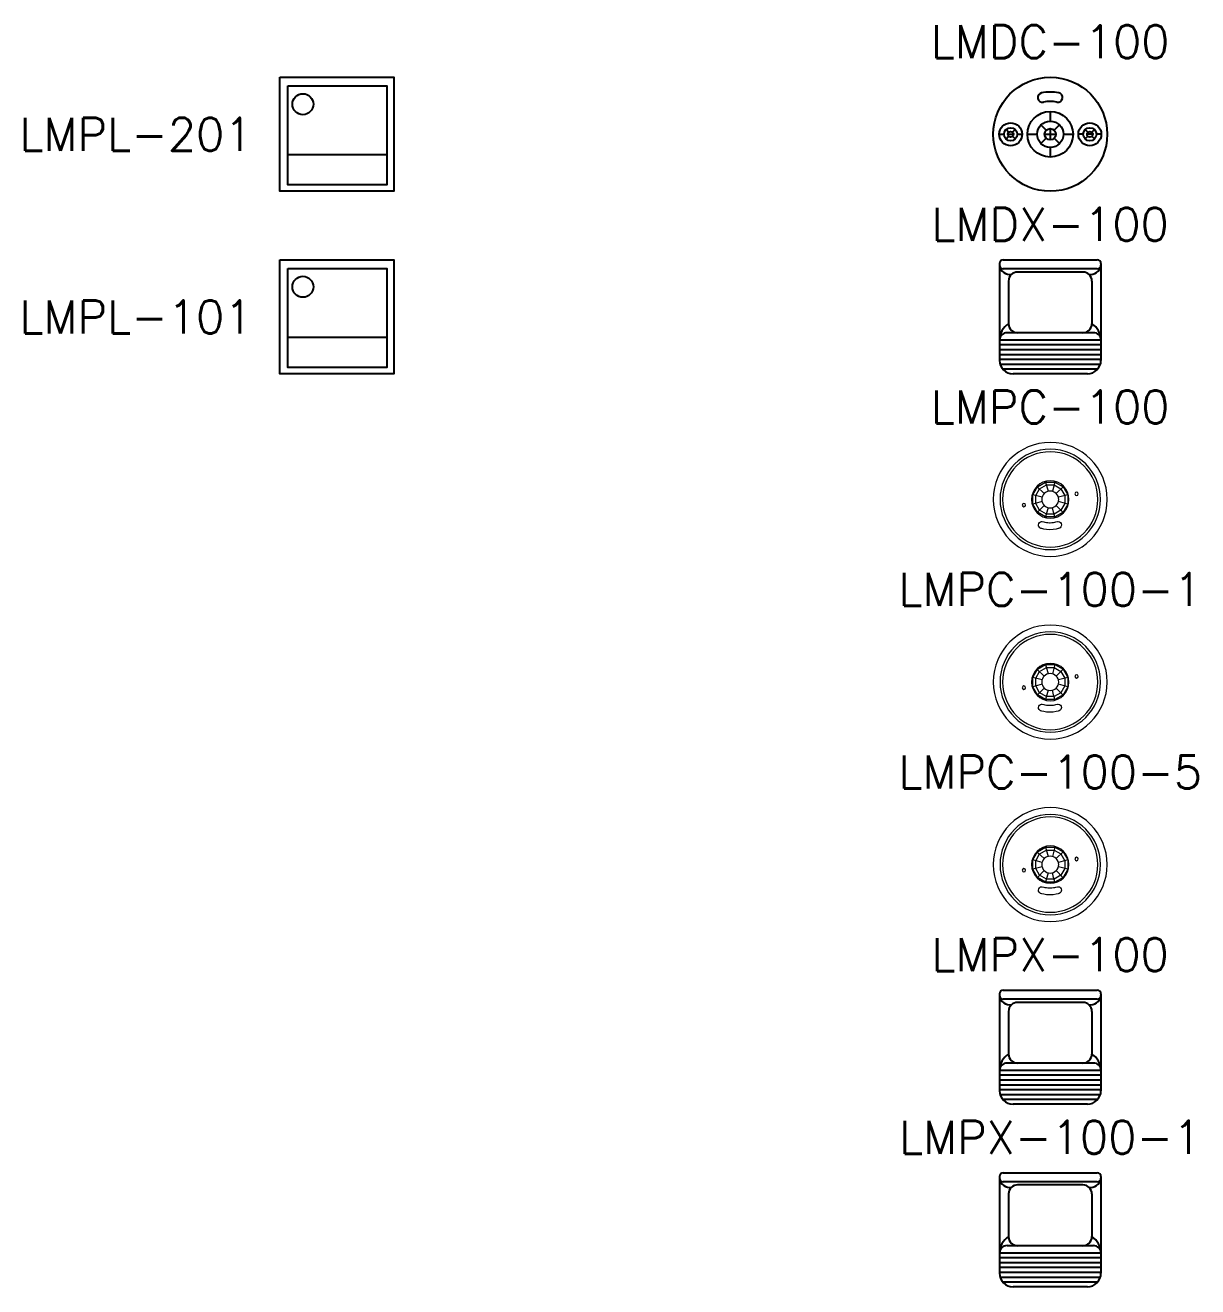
# Model space of a CAD drawing. Header units: inches. Extents: x -312 to -2, y -182 to 37.
# Drawn here: x -237.89 to -229.35, y 19.2 to 28.39 of the extents above; entities that cross this region are included whole.
import ezdxf

# ---------------------------------------------------------------- set-up
doc = ezdxf.new("R2010")
doc.units = ezdxf.units.IN
doc.header["$MEASUREMENT"] = 0
doc.set_wipeout_variables(frame=1)
doc.styles.add('ROMANS', font='ROMANS.shx')

# ---------------------------------------------------------------- blocks, each defined once
blk = doc.blocks.new('LMPL-201')
at = {"insert": (-0.615, 0), "char_height": 0.24, "width": 5.724, "attachment_point": 6, "style": 'ROMANS'}
blk.add_mtext('LMPL-201', dxfattribs=at)
blk.add_wipeout([(-0.415, 0.415), (0.415, 0.415), (0.415, -0.415), (-0.415, -0.415)])
blk.add_line((0.3625, -0.1503), (-0.3586, -0.1503))
for points in [[(-0.415, 0.415), (0.415, 0.415), (0.415, -0.415), (-0.415, -0.415)], [(-0.3586, 0.3518), (0.3625, 0.3518), (0.3625, -0.3692), (-0.3586, -0.3692)]]:
    blk.add_lwpolyline(points, close=True)
blk.add_circle((-0.248, 0.219), 0.0765)
blk = doc.blocks.new('LMPL-101')
at = {"insert": (-0.615, 0), "char_height": 0.24, "width": 5.724, "attachment_point": 6, "style": 'ROMANS'}
blk.add_mtext('LMPL-101', dxfattribs=at)
blk.add_wipeout([(-0.415, 0.415), (0.415, 0.415), (0.415, -0.415), (-0.415, -0.415)])
blk.add_line((0.3625, -0.1503), (-0.3586, -0.1503))
for points in [[(-0.415, 0.415), (0.415, 0.415), (0.415, -0.415), (-0.415, -0.415)], [(-0.3586, 0.3518), (0.3625, 0.3518), (0.3625, -0.3692), (-0.3586, -0.3692)]]:
    blk.add_lwpolyline(points, close=True)
blk.add_circle((-0.248, 0.219), 0.0765)
blk = doc.blocks.new('LMDC-100')
at = {"insert": (0, 0.6743), "char_height": 0.24, "width": 5.724, "attachment_point": 5, "style": 'ROMANS'}
blk.add_mtext('LMDC-100', dxfattribs=at)
blk.add_wipeout([(-0.415, 0.415), (0.415, 0.415), (0.415, -0.415), (-0.415, -0.415)])
for p, q in [((0, 0.1663), (0, 0.0957)), ((-0.3716, 0), (-0.3363, 0)), ((-0.303, 0.0145), (-0.3223, 0.0338)), ((-0.3091, 0), (-0.2679, 0)), ((-0.2739, 0.0145), (-0.2546, 0.0338)), ((-0.2406, 0), (-0.2054, 0)), ((-0.1663, 0), (-0.0957, 0)), ((-0.0291, 0.0291), (-0.0677, 0.0677)), ((-0.0411, 0), (0.0411, 0)), ((0, 0.0411), (0, -0.0411)), ((0.0291, 0.0291), (0.0677, 0.0677)), ((0.0957, 0), (0.1663, 0)), ((0.2406, 0), (0.2054, 0)), ((0.2739, 0.0145), (0.2546, 0.0338)), ((0.3091, 0), (0.2679, 0)), ((0.303, 0.0145), (0.3223, 0.0338)), ((0.3716, 0), (0.3363, 0)), ((-0.3223, -0.0338), (-0.303, -0.0145)), ((-0.2546, -0.0338), (-0.2739, -0.0145)), ((-0.0677, -0.0677), (-0.0291, -0.0291)), ((0.0677, -0.0677), (0.0291, -0.0291)), ((0.2546, -0.0338), (0.2739, -0.0145)), ((0.3223, -0.0338), (0.303, -0.0145)), ((0, -0.0957), (0, -0.1663))]:
    blk.add_line(p, q)
for centre, radius in [((0, 0), 0.415), ((0, 0), 0.1663), ((0, 0), 0.0957), ((-0.2885, 0), 0.0831), ((-0.2885, 0), 0.0479), ((-0.2885, 0), 0.0206), ((0, 0), 0.0411), ((0.2885, 0), 0.0831), ((0.2885, 0), 0.0479), ((0.2885, 0), 0.0206)]:
    blk.add_circle(centre, radius)
for centre, radius, start, end in [((-0.0571, 0.2678), 0.034, 102.03476, 282.03476), ((0, 0), 0.3078, 78.41688, 102.03476), ((0.055, 0.2682), 0.034, 258.41688, 78.41688), ((0, 0), 0.2398, 78.41688, 102.03476)]:
    blk.add_arc(centre, radius, start, end)
blk = doc.blocks.new('LMDX-100')
at = {"insert": (0, 0.6743), "char_height": 0.24, "width": 5.724, "attachment_point": 5, "style": 'ROMANS'}
blk.add_mtext('LMDX-100', dxfattribs=at)
blk.add_wipeout([(-0.415, 0.415), (0.415, 0.415), (0.415, -0.415), (-0.415, -0.415)])
for p, q in [((-0.3696, 0.388), (-0.3696, 0.3764)), ((-0.3694, 0.3731), (-0.3694, -0.3167)), ((-0.3426, 0.415), (0.3426, 0.415)), ((0.3694, 0.3731), (0.3694, -0.3167)), ((0.3696, 0.388), (0.3696, 0.3764)), ((0.3426, 0.3493), (-0.3426, 0.3493)), ((0.2376, 0.3267), (-0.2376, 0.3267)), ((-0.3032, 0.261), (-0.3032, -0.0499)), ((0.3032, 0.261), (0.3032, -0.0499)), ((0.3694, -0.1691), (-0.3694, -0.1691)), ((0.3147, -0.1156), (-0.3147, -0.1156)), ((0.3694, -0.2046), (-0.3694, -0.2046)), ((0.3694, -0.2401), (-0.3694, -0.2401)), ((0.3694, -0.2756), (-0.3694, -0.2756)), ((0.3694, -0.3111), (-0.3694, -0.3111)), ((0.3648, -0.3466), (-0.3648, -0.3466)), ((0.3445, -0.3821), (-0.3445, -0.3821)), ((0.2711, -0.415), (-0.2711, -0.415))]:
    blk.add_line(p, q)
for centre, radius, start, end in [((-0.3426, 0.388), 0.027, 90, 180), ((-0.3426, 0.3764), 0.027, 180, 270), ((-0.2943, 0.3855), 0.0762, 189.33833, 280.31178), ((0.2943, 0.3855), 0.0762, 259.68822, 350.66167), ((0.3426, 0.388), 0.027, 0, 90), ((0.3426, 0.3764), 0.027, 270, 0), ((-0.2376, 0.261), 0.0657, 90, 180), ((0.2376, 0.261), 0.0657, 0, 90), ((-0.2278, -0.1697), 0.1416, 122.17907, 180.24228), ((-0.2376, -0.0499), 0.0657, 180, 270), ((0.2376, -0.0499), 0.0657, 270, 0), ((0.2278, -0.1697), 0.1416, 359.75772, 57.82093), ((-0.3147, -0.1703), 0.0548, 90, 180), ((0.3147, -0.1703), 0.0548, 0, 90), ((-0.2711, -0.3167), 0.0983, 180, 270), ((0.2711, -0.3167), 0.0983, 270, 0)]:
    blk.add_arc(centre, radius, start, end)
blk = doc.blocks.new('LMPC-100')
at = {"insert": (0, 0.6743), "char_height": 0.24, "width": 5.724, "attachment_point": 5, "style": 'ROMANS'}
blk.add_mtext('LMPC-100', dxfattribs=at)
blk.add_wipeout([(-0.415, 0.415), (0.415, 0.415), (0.415, -0.415), (-0.415, -0.415)])
at = {"lineweight": 18}
for points in [[(-0.0341, -0.1271), (-0.0931, -0.0931), (-0.1271, -0.0341), (-0.1271, 0.034), (-0.0931, 0.093), (-0.0341, 0.1271), (0.034, 0.1271), (0.093, 0.093), (0.1271, 0.034), (0.1271, -0.0341), (0.093, -0.0931), (0.034, -0.1271), (-0.0341, -0.1271)], [(-0.0284, -0.106), (-0.0776, -0.0776), (-0.1059, -0.0284), (-0.1059, 0.0284), (-0.0776, 0.0775), (-0.0284, 0.1059), (0.0284, 0.1059), (0.0775, 0.0775), (0.1059, 0.0284), (0.1059, -0.0284), (0.0775, -0.0776), (0.0284, -0.106), (-0.0284, -0.106)], [(-0.0341, 0.1271), (-0.0159, 0.0594)], [(0.034, 0.1271), (0.0159, 0.0594)], [(0.093, 0.093), (0.0434, 0.0434)], [(-0.0594, 0.0159), (-0.1271, 0.034)], [(-0.0942, 0.0911), (-0.0435, 0.0434)], [(0.1271, 0.034), (0.0594, 0.0159)], [(-0.0594, -0.0159), (-0.1271, -0.0341)], [(-0.0435, -0.0435), (-0.0931, -0.0931)], [(-0.0159, -0.0594), (-0.0341, -0.1271)], [(0.0919, -0.0937), (0.0434, -0.0436)], [(0.1271, -0.0341), (0.0594, -0.0159)]]:
    blk.add_lwpolyline(points, dxfattribs=at)
for points, knots in [([(0.415, 0), (0.415, -0.2292), (0.2292, -0.415), (0, -0.415), (-0.2292, -0.415), (-0.415, -0.2292), (-0.415, 0), (-0.415, 0.2292), (-0.2292, 0.415), (0, 0.415), (0.2292, 0.415), (0.415, 0.2292), (0.415, 0)], [0, 0, 0, 0, 1, 1, 1, 2, 2, 2, 3, 3, 3, 4, 4, 4, 4]), ([(0.3655, 0), (0.3655, -0.2019), (0.2019, -0.3655), (0, -0.3655), (-0.2019, -0.3655), (-0.3655, -0.2019), (-0.3655, 0), (-0.3655, 0.2018), (-0.2019, 0.3655), (0, 0.3655), (0.2019, 0.3655), (0.3655, 0.2018), (0.3655, 0)], [0, 0, 0, 0, 1, 1, 1, 2, 2, 2, 3, 3, 3, 4, 4, 4, 4]), ([(0.347, 0), (0.347, -0.1917), (0.1916, -0.347), (0, -0.347), (-0.1917, -0.347), (-0.347, -0.1917), (-0.347, 0), (-0.347, 0.1916), (-0.1917, 0.347), (0, 0.347), (0.1916, 0.347), (0.347, 0.1916), (0.347, 0)], [0, 0, 0, 0, 1, 1, 1, 2, 2, 2, 3, 3, 3, 4, 4, 4, 4]), ([(0.1361, 0), (0.1361, -0.0752), (0.0752, -0.1362), (0, -0.1362), (-0.0752, -0.1362), (-0.1361, -0.0752), (-0.1361, 0), (-0.1361, 0.0752), (-0.0752, 0.1361), (0, 0.1361), (0.0752, 0.1361), (0.1361, 0.0752), (0.1361, 0)], [0, 0, 0, 0, 1, 1, 1, 2, 2, 2, 3, 3, 3, 4, 4, 4, 4]), ([(0.0615, 0), (0.0615, -0.034), (0.0339, -0.0615), (0, -0.0615), (-0.034, -0.0615), (-0.0615, -0.034), (-0.0615, 0), (-0.0615, 0.034), (-0.034, 0.0615), (0, 0.0615), (0.0339, 0.0615), (0.0615, 0.034), (0.0615, 0)], [0, 0, 0, 0, 1, 1, 1, 2, 2, 2, 3, 3, 3, 4, 4, 4, 4]), ([(0.1796, 0.041), (0.1796, 0.0479), (0.1852, 0.0535), (0.1921, 0.0535), (0.1989, 0.0535), (0.2045, 0.0479), (0.2045, 0.041), (0.2045, 0.0342), (0.1989, 0.0286), (0.1921, 0.0286), (0.1852, 0.0286), (0.1796, 0.0342), (0.1796, 0.041)], [0, 0, 0, 0, 1, 1, 1, 2, 2, 2, 3, 3, 3, 4, 4, 4, 4]), ([(-0.1796, -0.0411), (-0.1796, -0.048), (-0.1852, -0.0535), (-0.1921, -0.0535), (-0.199, -0.0535), (-0.2045, -0.048), (-0.2045, -0.0411), (-0.2045, -0.0342), (-0.199, -0.0286), (-0.1921, -0.0286), (-0.1852, -0.0286), (-0.1796, -0.0342), (-0.1796, -0.0411)], [0, 0, 0, 0, 1, 1, 1, 2, 2, 2, 3, 3, 3, 4, 4, 4, 4]), ([(-0.1796, -0.0411), (-0.1796, -0.048), (-0.1852, -0.0535), (-0.1921, -0.0535), (-0.199, -0.0535), (-0.2045, -0.048), (-0.2045, -0.0411), (-0.2045, -0.0342), (-0.199, -0.0286), (-0.1921, -0.0286), (-0.1852, -0.0286), (-0.1796, -0.0342), (-0.1796, -0.0411)], [0, 0, 0, 0, 1, 1, 1, 2, 2, 2, 3, 3, 3, 4, 4, 4, 4]), ([(-0.0024, -0.2204), (0.0302, -0.2204), (0.0633, -0.2105), (0.0633, -0.2105), (0.0633, -0.2105), (0.0655, -0.2093), (0.0655, -0.2093), (0.0745, -0.2059), (0.0809, -0.1966), (0.0809, -0.1857), (0.0809, -0.1719), (0.0706, -0.1607), (0.0579, -0.1607), (0.0579, -0.1607), (0.0509, -0.1612), (0.0419, -0.164), (0.0329, -0.1668), (0.0149, -0.1692), (0, -0.1692), (0, -0.1692), (-0.0048, -0.1692), (-0.0048, -0.1692), (-0.0197, -0.1692), (-0.0377, -0.1668), (-0.0467, -0.164), (-0.0556, -0.1612), (-0.0627, -0.1607), (-0.0627, -0.1607), (-0.0754, -0.1607), (-0.0857, -0.1719), (-0.0857, -0.1857), (-0.0857, -0.1966), (-0.0792, -0.2059), (-0.0702, -0.2093), (-0.0702, -0.2093), (-0.0681, -0.2105), (-0.0681, -0.2105), (-0.0681, -0.2105), (-0.0349, -0.2204), (-0.0024, -0.2204)], [0, 0, 0, 0, 1, 1, 1, 2, 2, 2, 3, 3, 3, 4, 4, 4, 5, 5, 5, 6, 6, 6, 7, 7, 7, 8, 8, 8, 9, 9, 9, 10, 10, 10, 11, 11, 11, 12, 12, 12, 13, 13, 13, 13])]:
    blk.add_open_spline(points, degree=3, knots=knots, dxfattribs=at)
blk.add_open_spline([(0.034, -0.1271), (0.034, -0.1254), (0.0159, -0.0594), (0.0159, -0.0594)], degree=3, dxfattribs=at)
blk = doc.blocks.new('LMPC-100-1')
at = {"insert": (0, 0.6743), "char_height": 0.24, "width": 5.724, "attachment_point": 5, "style": 'ROMANS'}
blk.add_mtext('LMPC-100-1', dxfattribs=at)
blk.add_wipeout([(-0.415, 0.415), (0.415, 0.415), (0.415, -0.415), (-0.415, -0.415)])
at = {"lineweight": 18}
for points in [[(-0.0341, -0.1271), (-0.0931, -0.0931), (-0.1271, -0.0341), (-0.1271, 0.034), (-0.0931, 0.093), (-0.0341, 0.1271), (0.034, 0.1271), (0.093, 0.093), (0.1271, 0.034), (0.1271, -0.0341), (0.093, -0.0931), (0.034, -0.1271), (-0.0341, -0.1271)], [(-0.0284, -0.106), (-0.0776, -0.0776), (-0.1059, -0.0284), (-0.1059, 0.0284), (-0.0776, 0.0775), (-0.0284, 0.1059), (0.0284, 0.1059), (0.0775, 0.0775), (0.1059, 0.0284), (0.1059, -0.0284), (0.0775, -0.0776), (0.0284, -0.106), (-0.0284, -0.106)], [(-0.0341, 0.1271), (-0.0159, 0.0594)], [(0.034, 0.1271), (0.0159, 0.0594)], [(0.093, 0.093), (0.0434, 0.0434)], [(-0.0594, 0.0159), (-0.1271, 0.034)], [(-0.0942, 0.0911), (-0.0435, 0.0434)], [(0.1271, 0.034), (0.0594, 0.0159)], [(-0.0594, -0.0159), (-0.1271, -0.0341)], [(-0.0435, -0.0435), (-0.0931, -0.0931)], [(-0.0159, -0.0594), (-0.0341, -0.1271)], [(0.0919, -0.0937), (0.0434, -0.0436)], [(0.1271, -0.0341), (0.0594, -0.0159)]]:
    blk.add_lwpolyline(points, dxfattribs=at)
for points, knots in [([(0.415, 0), (0.415, -0.2292), (0.2292, -0.415), (0, -0.415), (-0.2292, -0.415), (-0.415, -0.2292), (-0.415, 0), (-0.415, 0.2292), (-0.2292, 0.415), (0, 0.415), (0.2292, 0.415), (0.415, 0.2292), (0.415, 0)], [0, 0, 0, 0, 1, 1, 1, 2, 2, 2, 3, 3, 3, 4, 4, 4, 4]), ([(0.3655, 0), (0.3655, -0.2019), (0.2019, -0.3655), (0, -0.3655), (-0.2019, -0.3655), (-0.3655, -0.2019), (-0.3655, 0), (-0.3655, 0.2018), (-0.2019, 0.3655), (0, 0.3655), (0.2019, 0.3655), (0.3655, 0.2018), (0.3655, 0)], [0, 0, 0, 0, 1, 1, 1, 2, 2, 2, 3, 3, 3, 4, 4, 4, 4]), ([(0.347, 0), (0.347, -0.1917), (0.1916, -0.347), (0, -0.347), (-0.1917, -0.347), (-0.347, -0.1917), (-0.347, 0), (-0.347, 0.1916), (-0.1917, 0.347), (0, 0.347), (0.1916, 0.347), (0.347, 0.1916), (0.347, 0)], [0, 0, 0, 0, 1, 1, 1, 2, 2, 2, 3, 3, 3, 4, 4, 4, 4]), ([(0.1361, 0), (0.1361, -0.0752), (0.0752, -0.1362), (0, -0.1362), (-0.0752, -0.1362), (-0.1361, -0.0752), (-0.1361, 0), (-0.1361, 0.0752), (-0.0752, 0.1361), (0, 0.1361), (0.0752, 0.1361), (0.1361, 0.0752), (0.1361, 0)], [0, 0, 0, 0, 1, 1, 1, 2, 2, 2, 3, 3, 3, 4, 4, 4, 4]), ([(0.0615, 0), (0.0615, -0.034), (0.0339, -0.0615), (0, -0.0615), (-0.034, -0.0615), (-0.0615, -0.034), (-0.0615, 0), (-0.0615, 0.034), (-0.034, 0.0615), (0, 0.0615), (0.0339, 0.0615), (0.0615, 0.034), (0.0615, 0)], [0, 0, 0, 0, 1, 1, 1, 2, 2, 2, 3, 3, 3, 4, 4, 4, 4]), ([(0.1796, 0.041), (0.1796, 0.0479), (0.1852, 0.0535), (0.1921, 0.0535), (0.1989, 0.0535), (0.2045, 0.0479), (0.2045, 0.041), (0.2045, 0.0342), (0.1989, 0.0286), (0.1921, 0.0286), (0.1852, 0.0286), (0.1796, 0.0342), (0.1796, 0.041)], [0, 0, 0, 0, 1, 1, 1, 2, 2, 2, 3, 3, 3, 4, 4, 4, 4]), ([(-0.1796, -0.0411), (-0.1796, -0.048), (-0.1852, -0.0535), (-0.1921, -0.0535), (-0.199, -0.0535), (-0.2045, -0.048), (-0.2045, -0.0411), (-0.2045, -0.0342), (-0.199, -0.0286), (-0.1921, -0.0286), (-0.1852, -0.0286), (-0.1796, -0.0342), (-0.1796, -0.0411)], [0, 0, 0, 0, 1, 1, 1, 2, 2, 2, 3, 3, 3, 4, 4, 4, 4]), ([(-0.1796, -0.0411), (-0.1796, -0.048), (-0.1852, -0.0535), (-0.1921, -0.0535), (-0.199, -0.0535), (-0.2045, -0.048), (-0.2045, -0.0411), (-0.2045, -0.0342), (-0.199, -0.0286), (-0.1921, -0.0286), (-0.1852, -0.0286), (-0.1796, -0.0342), (-0.1796, -0.0411)], [0, 0, 0, 0, 1, 1, 1, 2, 2, 2, 3, 3, 3, 4, 4, 4, 4]), ([(-0.0024, -0.2204), (0.0302, -0.2204), (0.0633, -0.2105), (0.0633, -0.2105), (0.0633, -0.2105), (0.0655, -0.2093), (0.0655, -0.2093), (0.0745, -0.2059), (0.0809, -0.1966), (0.0809, -0.1857), (0.0809, -0.1719), (0.0706, -0.1607), (0.0579, -0.1607), (0.0579, -0.1607), (0.0509, -0.1612), (0.0419, -0.164), (0.0329, -0.1668), (0.0149, -0.1692), (0, -0.1692), (0, -0.1692), (-0.0048, -0.1692), (-0.0048, -0.1692), (-0.0197, -0.1692), (-0.0377, -0.1668), (-0.0467, -0.164), (-0.0556, -0.1612), (-0.0627, -0.1607), (-0.0627, -0.1607), (-0.0754, -0.1607), (-0.0857, -0.1719), (-0.0857, -0.1857), (-0.0857, -0.1966), (-0.0792, -0.2059), (-0.0702, -0.2093), (-0.0702, -0.2093), (-0.0681, -0.2105), (-0.0681, -0.2105), (-0.0681, -0.2105), (-0.0349, -0.2204), (-0.0024, -0.2204)], [0, 0, 0, 0, 1, 1, 1, 2, 2, 2, 3, 3, 3, 4, 4, 4, 5, 5, 5, 6, 6, 6, 7, 7, 7, 8, 8, 8, 9, 9, 9, 10, 10, 10, 11, 11, 11, 12, 12, 12, 13, 13, 13, 13])]:
    blk.add_open_spline(points, degree=3, knots=knots, dxfattribs=at)
blk.add_open_spline([(0.034, -0.1271), (0.034, -0.1254), (0.0159, -0.0594), (0.0159, -0.0594)], degree=3, dxfattribs=at)
blk = doc.blocks.new('LMPC-100-5')
at = {"insert": (0, 0.6743), "char_height": 0.24, "width": 5.724, "attachment_point": 5, "style": 'ROMANS'}
blk.add_mtext('LMPC-100-5', dxfattribs=at)
blk.add_wipeout([(-0.415, 0.415), (0.415, 0.415), (0.415, -0.415), (-0.415, -0.415)])
at = {"lineweight": 18}
for points in [[(-0.0341, -0.1271), (-0.0931, -0.0931), (-0.1271, -0.0341), (-0.1271, 0.034), (-0.0931, 0.093), (-0.0341, 0.1271), (0.034, 0.1271), (0.093, 0.093), (0.1271, 0.034), (0.1271, -0.0341), (0.093, -0.0931), (0.034, -0.1271), (-0.0341, -0.1271)], [(-0.0284, -0.106), (-0.0776, -0.0776), (-0.1059, -0.0284), (-0.1059, 0.0284), (-0.0776, 0.0775), (-0.0284, 0.1059), (0.0284, 0.1059), (0.0775, 0.0775), (0.1059, 0.0284), (0.1059, -0.0284), (0.0775, -0.0776), (0.0284, -0.106), (-0.0284, -0.106)], [(-0.0341, 0.1271), (-0.0159, 0.0594)], [(0.034, 0.1271), (0.0159, 0.0594)], [(0.093, 0.093), (0.0434, 0.0434)], [(-0.0594, 0.0159), (-0.1271, 0.034)], [(-0.0942, 0.0911), (-0.0435, 0.0434)], [(0.1271, 0.034), (0.0594, 0.0159)], [(-0.0594, -0.0159), (-0.1271, -0.0341)], [(-0.0435, -0.0435), (-0.0931, -0.0931)], [(-0.0159, -0.0594), (-0.0341, -0.1271)], [(0.0919, -0.0937), (0.0434, -0.0436)], [(0.1271, -0.0341), (0.0594, -0.0159)]]:
    blk.add_lwpolyline(points, dxfattribs=at)
for points, knots in [([(0.415, 0), (0.415, -0.2292), (0.2292, -0.415), (0, -0.415), (-0.2292, -0.415), (-0.415, -0.2292), (-0.415, 0), (-0.415, 0.2292), (-0.2292, 0.415), (0, 0.415), (0.2292, 0.415), (0.415, 0.2292), (0.415, 0)], [0, 0, 0, 0, 1, 1, 1, 2, 2, 2, 3, 3, 3, 4, 4, 4, 4]), ([(0.3655, 0), (0.3655, -0.2019), (0.2019, -0.3655), (0, -0.3655), (-0.2019, -0.3655), (-0.3655, -0.2019), (-0.3655, 0), (-0.3655, 0.2018), (-0.2019, 0.3655), (0, 0.3655), (0.2019, 0.3655), (0.3655, 0.2018), (0.3655, 0)], [0, 0, 0, 0, 1, 1, 1, 2, 2, 2, 3, 3, 3, 4, 4, 4, 4]), ([(0.347, 0), (0.347, -0.1917), (0.1916, -0.347), (0, -0.347), (-0.1917, -0.347), (-0.347, -0.1917), (-0.347, 0), (-0.347, 0.1916), (-0.1917, 0.347), (0, 0.347), (0.1916, 0.347), (0.347, 0.1916), (0.347, 0)], [0, 0, 0, 0, 1, 1, 1, 2, 2, 2, 3, 3, 3, 4, 4, 4, 4]), ([(0.1361, 0), (0.1361, -0.0752), (0.0752, -0.1362), (0, -0.1362), (-0.0752, -0.1362), (-0.1361, -0.0752), (-0.1361, 0), (-0.1361, 0.0752), (-0.0752, 0.1361), (0, 0.1361), (0.0752, 0.1361), (0.1361, 0.0752), (0.1361, 0)], [0, 0, 0, 0, 1, 1, 1, 2, 2, 2, 3, 3, 3, 4, 4, 4, 4]), ([(0.0615, 0), (0.0615, -0.034), (0.0339, -0.0615), (0, -0.0615), (-0.034, -0.0615), (-0.0615, -0.034), (-0.0615, 0), (-0.0615, 0.034), (-0.034, 0.0615), (0, 0.0615), (0.0339, 0.0615), (0.0615, 0.034), (0.0615, 0)], [0, 0, 0, 0, 1, 1, 1, 2, 2, 2, 3, 3, 3, 4, 4, 4, 4]), ([(0.1796, 0.041), (0.1796, 0.0479), (0.1852, 0.0535), (0.1921, 0.0535), (0.1989, 0.0535), (0.2045, 0.0479), (0.2045, 0.041), (0.2045, 0.0342), (0.1989, 0.0286), (0.1921, 0.0286), (0.1852, 0.0286), (0.1796, 0.0342), (0.1796, 0.041)], [0, 0, 0, 0, 1, 1, 1, 2, 2, 2, 3, 3, 3, 4, 4, 4, 4]), ([(-0.1796, -0.0411), (-0.1796, -0.048), (-0.1852, -0.0535), (-0.1921, -0.0535), (-0.199, -0.0535), (-0.2045, -0.048), (-0.2045, -0.0411), (-0.2045, -0.0342), (-0.199, -0.0286), (-0.1921, -0.0286), (-0.1852, -0.0286), (-0.1796, -0.0342), (-0.1796, -0.0411)], [0, 0, 0, 0, 1, 1, 1, 2, 2, 2, 3, 3, 3, 4, 4, 4, 4]), ([(-0.1796, -0.0411), (-0.1796, -0.048), (-0.1852, -0.0535), (-0.1921, -0.0535), (-0.199, -0.0535), (-0.2045, -0.048), (-0.2045, -0.0411), (-0.2045, -0.0342), (-0.199, -0.0286), (-0.1921, -0.0286), (-0.1852, -0.0286), (-0.1796, -0.0342), (-0.1796, -0.0411)], [0, 0, 0, 0, 1, 1, 1, 2, 2, 2, 3, 3, 3, 4, 4, 4, 4]), ([(-0.0024, -0.2204), (0.0302, -0.2204), (0.0633, -0.2105), (0.0633, -0.2105), (0.0633, -0.2105), (0.0655, -0.2093), (0.0655, -0.2093), (0.0745, -0.2059), (0.0809, -0.1966), (0.0809, -0.1857), (0.0809, -0.1719), (0.0706, -0.1607), (0.0579, -0.1607), (0.0579, -0.1607), (0.0509, -0.1612), (0.0419, -0.164), (0.0329, -0.1668), (0.0149, -0.1692), (0, -0.1692), (0, -0.1692), (-0.0048, -0.1692), (-0.0048, -0.1692), (-0.0197, -0.1692), (-0.0377, -0.1668), (-0.0467, -0.164), (-0.0556, -0.1612), (-0.0627, -0.1607), (-0.0627, -0.1607), (-0.0754, -0.1607), (-0.0857, -0.1719), (-0.0857, -0.1857), (-0.0857, -0.1966), (-0.0792, -0.2059), (-0.0702, -0.2093), (-0.0702, -0.2093), (-0.0681, -0.2105), (-0.0681, -0.2105), (-0.0681, -0.2105), (-0.0349, -0.2204), (-0.0024, -0.2204)], [0, 0, 0, 0, 1, 1, 1, 2, 2, 2, 3, 3, 3, 4, 4, 4, 5, 5, 5, 6, 6, 6, 7, 7, 7, 8, 8, 8, 9, 9, 9, 10, 10, 10, 11, 11, 11, 12, 12, 12, 13, 13, 13, 13])]:
    blk.add_open_spline(points, degree=3, knots=knots, dxfattribs=at)
blk.add_open_spline([(0.034, -0.1271), (0.034, -0.1254), (0.0159, -0.0594), (0.0159, -0.0594)], degree=3, dxfattribs=at)
blk = doc.blocks.new('LMPX-100')
at = {"insert": (0, 0.6743), "char_height": 0.24, "width": 5.724, "attachment_point": 5, "style": 'ROMANS'}
blk.add_mtext('LMPX-100', dxfattribs=at)
blk.add_wipeout([(-0.415, 0.415), (0.415, 0.415), (0.415, -0.415), (-0.415, -0.415)])
for p, q in [((-0.3696, 0.388), (-0.3696, 0.3764)), ((-0.3694, 0.3731), (-0.3694, -0.3167)), ((-0.3426, 0.415), (0.3426, 0.415)), ((0.3694, 0.3731), (0.3694, -0.3167)), ((0.3696, 0.388), (0.3696, 0.3764)), ((0.3426, 0.3493), (-0.3426, 0.3493)), ((0.2376, 0.3267), (-0.2376, 0.3267)), ((-0.3032, 0.261), (-0.3032, -0.0499)), ((0.3032, 0.261), (0.3032, -0.0499)), ((0.3694, -0.1691), (-0.3694, -0.1691)), ((0.3147, -0.1156), (-0.3147, -0.1156)), ((0.3694, -0.2046), (-0.3694, -0.2046)), ((0.3694, -0.2401), (-0.3694, -0.2401)), ((0.3694, -0.2756), (-0.3694, -0.2756)), ((0.3694, -0.3111), (-0.3694, -0.3111)), ((0.3648, -0.3466), (-0.3648, -0.3466)), ((0.3445, -0.3821), (-0.3445, -0.3821)), ((0.2711, -0.415), (-0.2711, -0.415))]:
    blk.add_line(p, q)
for centre, radius, start, end in [((-0.3426, 0.388), 0.027, 90, 180), ((-0.3426, 0.3764), 0.027, 180, 270), ((-0.2943, 0.3855), 0.0762, 189.33833, 280.31178), ((0.2943, 0.3855), 0.0762, 259.68822, 350.66167), ((0.3426, 0.388), 0.027, 0, 90), ((0.3426, 0.3764), 0.027, 270, 0), ((-0.2376, 0.261), 0.0657, 90, 180), ((0.2376, 0.261), 0.0657, 0, 90), ((-0.2278, -0.1697), 0.1416, 122.17907, 180.24228), ((-0.2376, -0.0499), 0.0657, 180, 270), ((0.2376, -0.0499), 0.0657, 270, 0), ((0.2278, -0.1697), 0.1416, 359.75772, 57.82093), ((-0.3147, -0.1703), 0.0548, 90, 180), ((0.3147, -0.1703), 0.0548, 0, 90), ((-0.2711, -0.3167), 0.0983, 180, 270), ((0.2711, -0.3167), 0.0983, 270, 0)]:
    blk.add_arc(centre, radius, start, end)
blk = doc.blocks.new('LMPX-100-1')
at = {"insert": (0, 0.6743), "char_height": 0.24, "width": 5.724, "attachment_point": 5, "style": 'ROMANS'}
blk.add_mtext('LMPX-100-1', dxfattribs=at)
blk.add_wipeout([(-0.415, 0.415), (0.415, 0.415), (0.415, -0.415), (-0.415, -0.415)])
for p, q in [((-0.3696, 0.388), (-0.3696, 0.3764)), ((-0.3694, 0.3731), (-0.3694, -0.3167)), ((-0.3426, 0.415), (0.3426, 0.415)), ((0.3694, 0.3731), (0.3694, -0.3167)), ((0.3696, 0.388), (0.3696, 0.3764)), ((0.3426, 0.3493), (-0.3426, 0.3493)), ((0.2376, 0.3267), (-0.2376, 0.3267)), ((-0.3032, 0.261), (-0.3032, -0.0499)), ((0.3032, 0.261), (0.3032, -0.0499)), ((0.3694, -0.1691), (-0.3694, -0.1691)), ((0.3147, -0.1156), (-0.3147, -0.1156)), ((0.3694, -0.2046), (-0.3694, -0.2046)), ((0.3694, -0.2401), (-0.3694, -0.2401)), ((0.3694, -0.2756), (-0.3694, -0.2756)), ((0.3694, -0.3111), (-0.3694, -0.3111)), ((0.3648, -0.3466), (-0.3648, -0.3466)), ((0.3445, -0.3821), (-0.3445, -0.3821)), ((0.2711, -0.415), (-0.2711, -0.415))]:
    blk.add_line(p, q)
for centre, radius, start, end in [((-0.3426, 0.388), 0.027, 90, 180), ((-0.3426, 0.3764), 0.027, 180, 270), ((-0.2943, 0.3855), 0.0762, 189.33833, 280.31178), ((0.2943, 0.3855), 0.0762, 259.68822, 350.66167), ((0.3426, 0.388), 0.027, 0, 90), ((0.3426, 0.3764), 0.027, 270, 0), ((-0.2376, 0.261), 0.0657, 90, 180), ((0.2376, 0.261), 0.0657, 0, 90), ((-0.2278, -0.1697), 0.1416, 122.17907, 180.24228), ((-0.2376, -0.0499), 0.0657, 180, 270), ((0.2376, -0.0499), 0.0657, 270, 0), ((0.2278, -0.1697), 0.1416, 359.75772, 57.82093), ((-0.3147, -0.1703), 0.0548, 90, 180), ((0.3147, -0.1703), 0.0548, 0, 90), ((-0.2711, -0.3167), 0.0983, 180, 270), ((0.2711, -0.3167), 0.0983, 270, 0)]:
    blk.add_arc(centre, radius, start, end)

msp = doc.modelspace()

# ---------------------------------------------------------------- block references
for name, p in [('LMDC-100', (-230.41991, 27.59986)), ('LMPL-201', (-235.61666, 27.59986)), ('LMDX-100', (-230.41991, 26.26986)), ('LMPL-101', (-235.61666, 26.26986)), ('LMPC-100', (-230.41991, 24.93986)), ('LMPC-100-1', (-230.41991, 23.60986)), ('LMPC-100-5', (-230.41991, 22.27986)), ('LMPX-100', (-230.41991, 20.94986)), ('LMPX-100-1', (-230.41991, 19.61986))]:
    msp.add_blockref(name, p)

doc.saveas('drawing.dxf')
